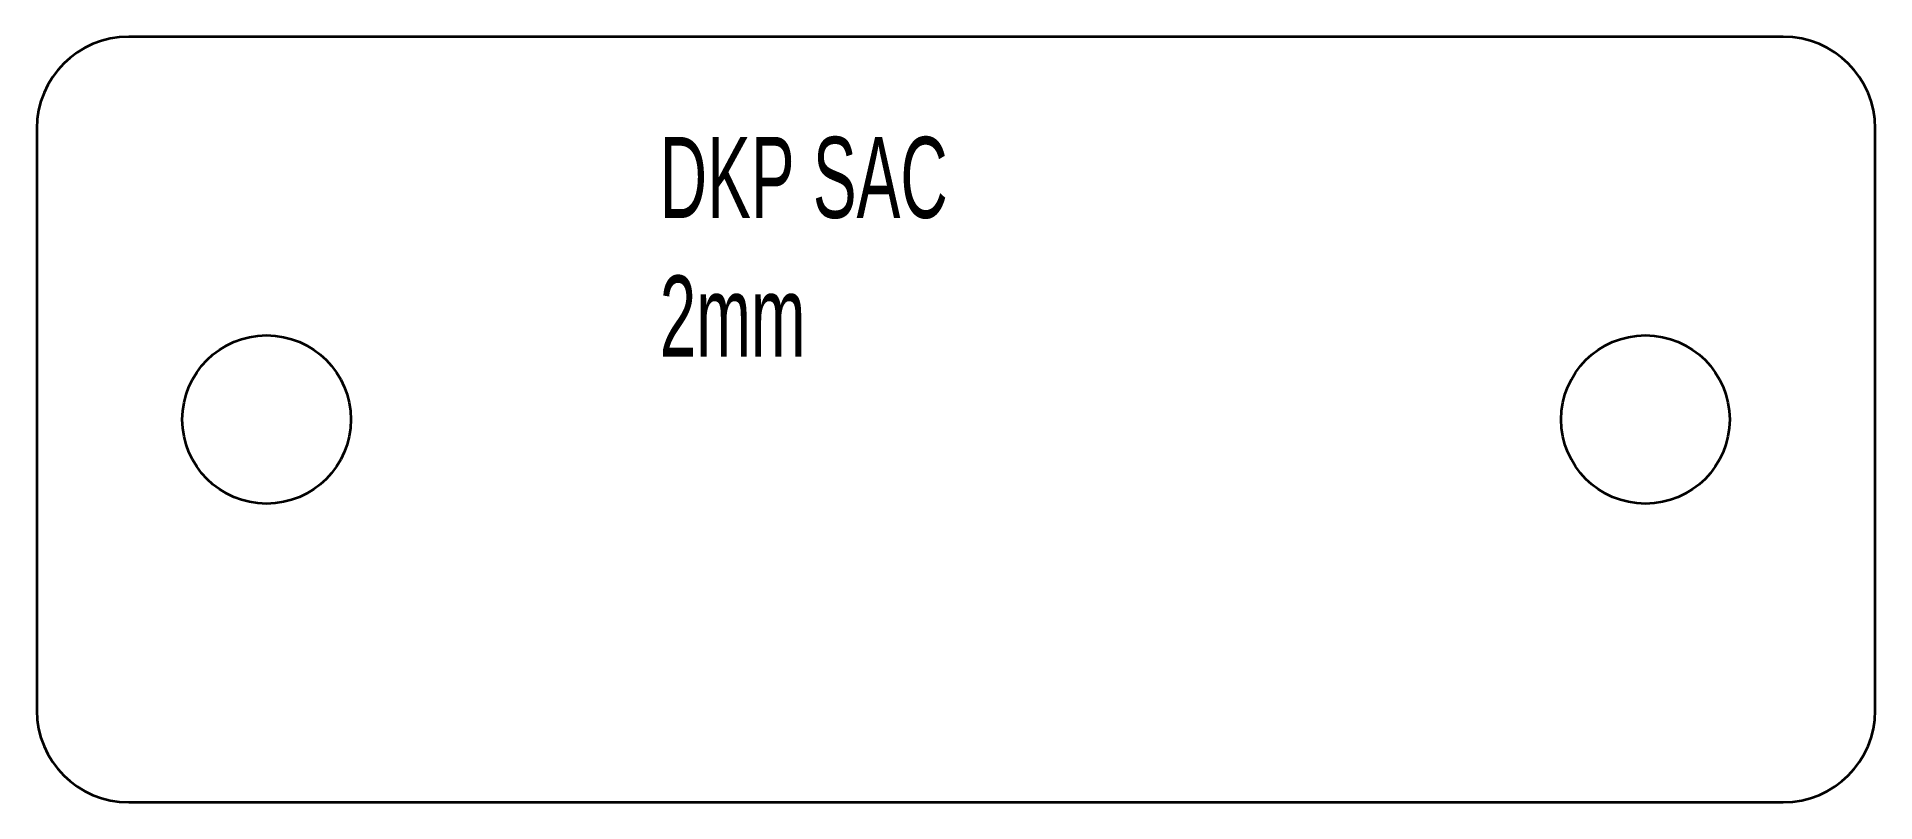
# Model space of a CAD drawing. Header units: millimetres. Extents: x -110 to -50, y 113.3 to 138.3.
import ezdxf

# ---------------------------------------------------------------- set-up
doc = ezdxf.new("R2010")
doc.units = ezdxf.units.MM
doc.styles.add('SLDTEXTSTYLE0', font='TXT', dxfattribs={"width": 0.605})

msp = doc.modelspace()

# ---------------------------------------------------------------- linework, layer by layer
at = {"color": 7, "linetype": 'Continuous', "lineweight": 35}
for p, q in [((-53.01, 138.284), (-107.01, 138.284)), ((-110.01, 135.284), (-110.01, 116.284)), ((-50.01, 116.284), (-50.01, 135.284)), ((-107.01, 113.284), (-53.01, 113.284))]:
    msp.add_line(p, q, dxfattribs=at)
for centre in [(-102.51, 125.784), (-57.51, 125.784)]:
    msp.add_circle(centre, 2.75, dxfattribs=at)
for centre, start, end in [((-107.01, 135.284), 90, 180), ((-53.01, 135.284), 0, 90), ((-107.01, 116.284), 180, 270), ((-53.01, 116.284), 270, 0)]:
    msp.add_arc(centre, 3, start, end, dxfattribs=at)

# ---------------------------------------------------------------- texts
at = {"color": 7, "linetype": 'Continuous', "lineweight": 0, "char_height": 2.6458, "attachment_point": 1, "style": 'SLDTEXTSTYLE0'}
for s, insert in [('DKP SAC', (-89.678, 135.012)), ('2mm', (-89.678, 130.485))]:
    msp.add_mtext(s, dxfattribs=dict(at, insert=insert))

doc.saveas('drawing.dxf')
